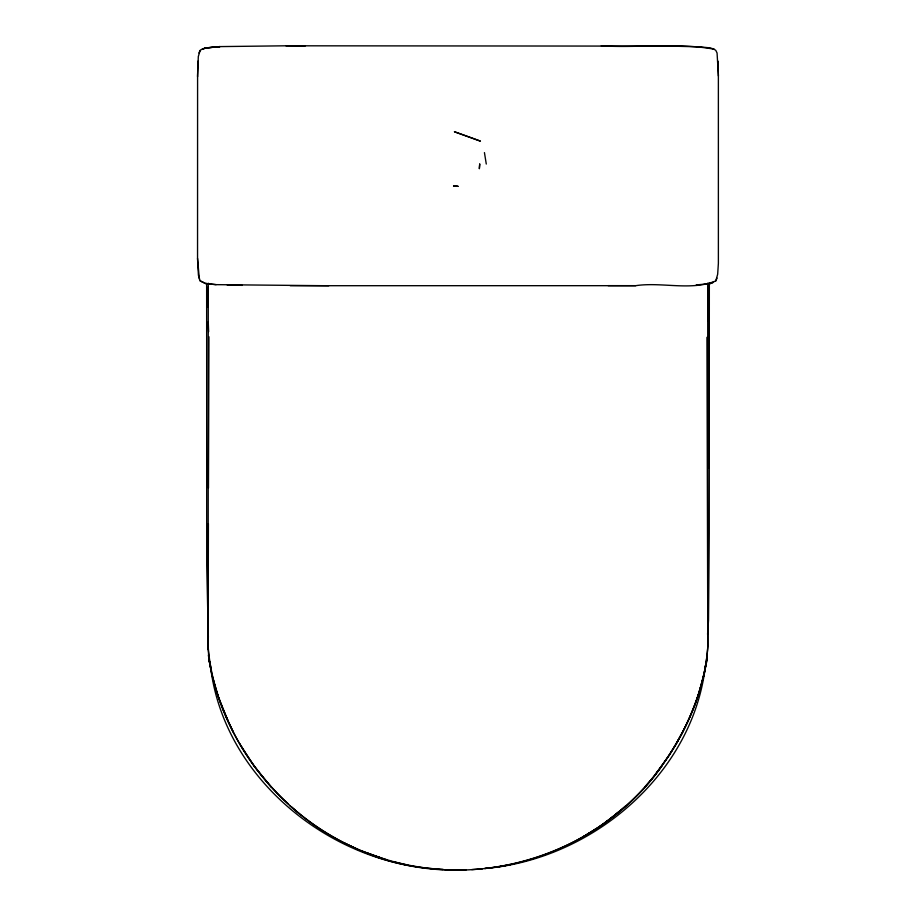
<?xml version="1.0" encoding="UTF-8"?>
<svg xmlns="http://www.w3.org/2000/svg" width="916" height="916" viewBox="0 0 916 916"><rect width="100%" height="100%" fill="white"/><g stroke="black" fill="none" stroke-linecap="round" stroke-linejoin="round"><path stroke-width="1.37" d="M208.253 307.387L208.253 287.029M707.725 283.181L707.805 646.73C704.702 693.973 683.107 738.88 654.287 775.863L669.344 755.15L676.294 743.792M707.725 321.356L707.725 287.029M707.564 634.41L708.515 620.315L709.259 533.501L709.282 283.96M661.821 766.108C595.537 860.925 460.576 897.394 355.671 848.434C303.15 825.133 259.32 783.272 233.317 732.056C218.523 701.587 206.192 668.199 208.172 633.769L208.253 283.181M208.39 523.7L208.15 646.456C212.661 706.614 244.377 763.646 288.506 804.076M208.459 488.022L208.94 336.756M709.236 468.213L709.339 282.826M290.257 285.712L635.727 285.678C661.638 281.727 691.225 291.208 715.808 280.891L717.663 274.262L718.384 263.281L718.373 75.043L717.068 53.002L715.82 50.426L714.022 49.178L710.289 47.907L699.606 46.853L671.691 46.132L285.975 45.8L219.943 46.602L205.688 47.907L201.955 49.178L200.157 50.414L198.314 56.517L197.593 75.284L197.547 258.885L198.417 275.201L200.157 280.88L205.688 283.582L216.073 284.647L328.73 285.746M197.581 76.738L197.913 61.189M705.48 665.417C693.046 774.57 591.851 859.62 484.713 868.494C533.547 863.513 580.881 843.693 618.437 812.068M704.164 673.832L707.289 657.837C702.309 688.488 691.225 717.995 675.63 744.811L682.649 732.067M661.226 766.577C686.542 731.483 704.931 689.817 707.816 646.341L706.934 337.317M699.034 692.439L704.038 673.844M715.808 280.891L717.056 278.098M200.157 50.414L198.909 53.002M660.528 767.562C642.872 792.111 620.189 812.904 595.022 829.564M644.75 787.096L653.761 776.642M612.163 817.381L625.708 805.897M605.945 822.064L617.235 813.305M710.289 283.582L713.541 282.22L710.175 283.605L696.206 284.945M205.688 47.907L202.436 49.201L205.745 47.987L219.943 46.602L205.745 47.987M497.296 867.097L510.235 864.693M479.411 869.204L482.091 868.849M481.953 868.837L471.786 869.593M445.92 869.765L466.358 869.731M285.975 45.8L305.429 45.834M608.144 285.655L635.727 285.678M601.274 45.846C638.624 48.147 677.13 42.457 714.022 49.178M444.867 869.857L457.989 870.189M227.179 284.945L242.248 285.368M443.172 869.605C387.56 866.41 333.069 844.094 291.517 806.927M432.295 868.608C324.837 860.113 222.474 774.707 210.382 665.096M435.02 868.815L443.218 869.421M447.317 869.731L451.416 870.04M216.073 284.647L205.802 283.605L200.157 280.88M392.907 861.624L405.742 864.693M361.591 850.941L386.689 859.826M343.752 842.743L355.66 848.411M289.513 805.427L299.555 814.015M271.228 787.096L254.144 766.108L239.694 743.758M227.637 720.228L233.317 732.056M223.069 709.476L228.107 721.19L218.477 697.099L212.558 676.798M484.438 152.606L486.281 164.044M208.619 331.718L208.253 321.985M208.848 658.799L211.401 671.875L208.688 657.734M208.356 655.1L209.604 662.783M199.322 279.082L197.558 258.381M208.356 637.204L206.718 565.596L206.65 283.273M718.052 61.177L718.373 75.925M208.172 633.769L208.287 649.593M479.721 164.067L479.354 168.59L479.721 164.067M595.835 828.991L583.79 836.445L595.835 828.991M457.989 186.303L453.569 185.925L457.989 186.303M469.175 137.034L454.393 131.744L480.419 141.133L469.175 137.034M380.3 857.868L366.938 853.036L380.277 857.88"/></g></svg>
